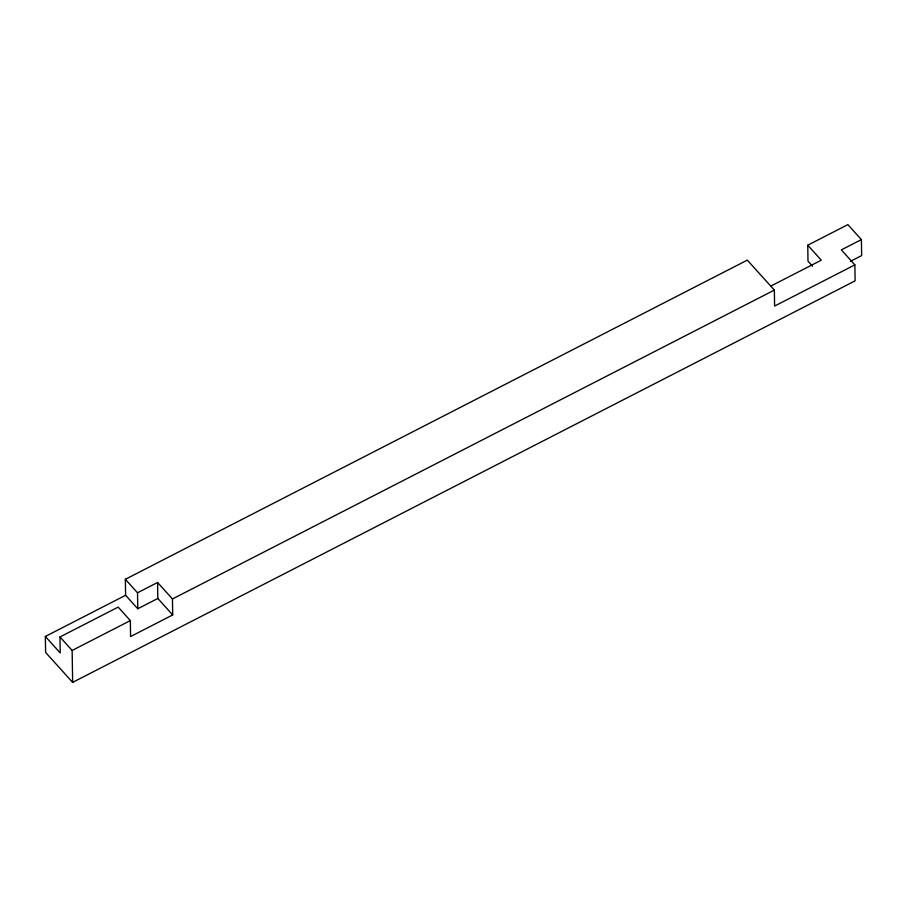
<?xml version="1.0" encoding="UTF-8"?>
<svg xmlns="http://www.w3.org/2000/svg" width="907" height="907" viewBox="0 0 907 907"><rect width="100%" height="100%" fill="white"/><g stroke="black" fill="none" stroke-linecap="round" stroke-linejoin="round"><path stroke-width="1.36" d="M137.773 608.756L137.524 592.781L157.58 582.487L157.829 598.461L137.773 608.756L125.608 595.275L125.347 579.301L747.311 260.128L774.351 290.093L774.601 306.056L854.859 264.878L841.333 249.89L861.401 239.595L847.875 224.619L807.752 245.207L808.001 261.171L812.513 266.17M854.859 264.878L855.108 280.841L72.639 682.381L45.599 652.416L45.35 636.453L125.608 595.275M45.35 636.453L60.225 652.938L59.975 636.963L118.159 607.112L130.325 620.592L130.574 636.555L172.704 614.935L172.455 598.971L157.58 582.487M771.12 285.932L821.277 260.184L807.752 245.207M72.639 682.381L72.141 650.455L130.325 620.592M172.455 598.971L774.351 290.093M850.369 261.352L861.65 255.57L861.401 239.595M157.829 598.461L172.704 614.935M125.347 579.301L137.524 592.781M59.975 636.963L72.141 650.455"/></g></svg>
